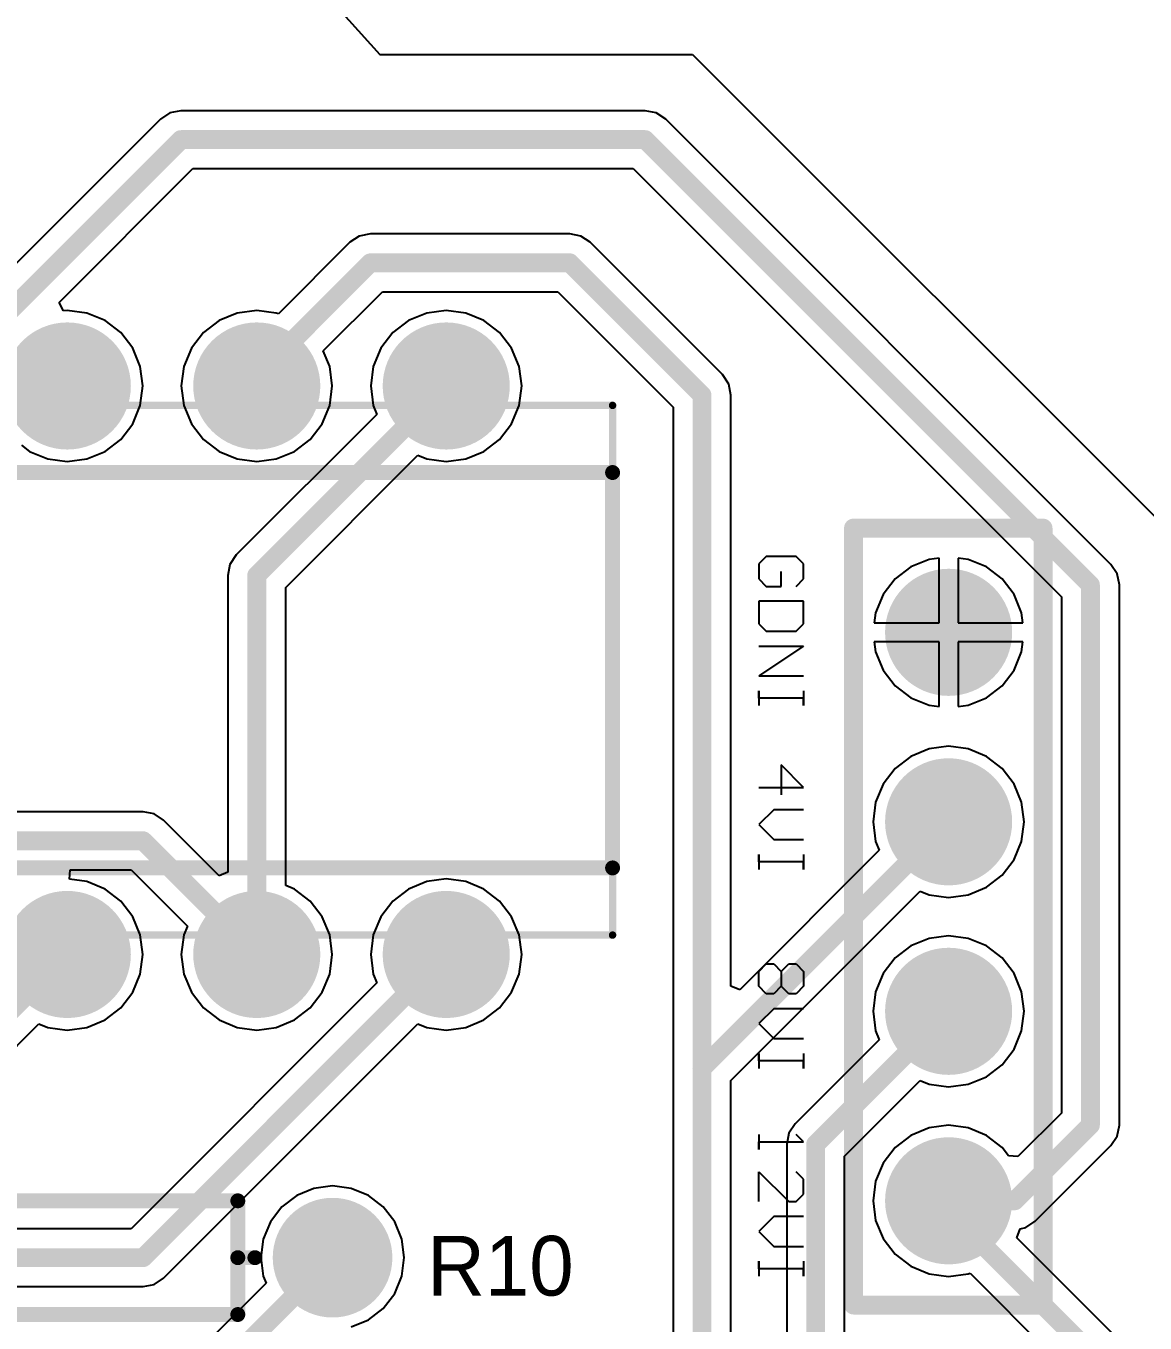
# Model space of a CAD drawing. Header units: millimetres. Extents: x 37.7 to 114.2, y 38.4 to 111.
# Drawn here: x 82.63 to 97.63, y 67.96 to 85.34 of the extents above; entities that cross this region are included whole.
import ezdxf

# ---------------------------------------------------------------- set-up
doc = ezdxf.new("R2010")
doc.units = ezdxf.units.MM
for name, color, linetype in [('BottomLayer', 5, 'Continuous'), ('BottomSolder', 6, 'Continuous'), ('KeepOutLayer', 6, 'Continuous'), ('Mechanical13', 56, 'Continuous'), ('MultiLayer', 9, 'Continuous'), ('PadHoleLayer', 156, 'Continuous'), ('TopLayer', 1, 'Continuous'), ('TopOverlay', 2, 'Continuous'), ('TopSolder', 216, 'Continuous'), ('ViaHoleLayer', 16, 'Continuous')]:
    doc.layers.add(name, color=color, linetype=linetype)

# ---------------------------------------------------------------- blocks, each defined once
blk = doc.blocks.new('N14A_12')
at = {"layer": 'BottomLayer', "const_width": 0.75}
for points in [[(-4.185, -2.54, 1), (-3.435, -2.54, 1)], [(3.435, -2.54, 1), (4.185, -2.54, 1)], [(-4.185, -5.08, 1), (-3.435, -5.08, 1)], [(3.435, -5.08, 1), (4.185, -5.08, 1)], [(-4.185, -7.62, 1), (-3.435, -7.62, 1)], [(3.435, -7.62, 1), (4.185, -7.62, 1)]]:
    blk.add_lwpolyline(points, format="xyb", close=True, dxfattribs=at)
at = {"layer": 'BottomSolder', "const_width": 0.852}
for points in [[(-4.236, -2.54, 1), (-3.384, -2.54, 1)], [(3.384, -2.54, 1), (4.236, -2.54, 1)], [(-4.236, -5.08, 1), (-3.384, -5.08, 1)], [(3.384, -5.08, 1), (4.236, -5.08, 1)], [(-4.236, -7.62, 1), (-3.384, -7.62, 1)], [(3.384, -7.62, 1), (4.236, -7.62, 1)]]:
    blk.add_lwpolyline(points, format="xyb", close=True, dxfattribs=at)
at = {"layer": 'Mechanical13', "const_width": 0.1}
for points in [[(-3.55, 9.85), (-3.55, -9.85)], [(3.55, 9.85), (3.55, -9.85)], [(-3.55, -9.85), (3.55, -9.85)]]:
    blk.add_lwpolyline(points, dxfattribs=at)
at = {"layer": 'Mechanical13', "const_width": 0.05}
for points in [[(-3.575, -9.85, 1), (-3.525, -9.85, 1)], [(-3.575, -9.85, 1), (-3.525, -9.85, 1)], [(3.525, -9.85, 1), (3.575, -9.85, 1)], [(3.525, -9.85, 1), (3.575, -9.85, 1)]]:
    blk.add_lwpolyline(points, format="xyb", close=True, dxfattribs=at)
at = {"layer": 'MultiLayer', "const_width": 0.75}
for points in [[(-4.185, -2.54, 1), (-3.435, -2.54, 1)], [(3.435, -2.54, 1), (4.185, -2.54, 1)], [(-4.185, -5.08, 1), (-3.435, -5.08, 1)], [(3.435, -5.08, 1), (4.185, -5.08, 1)], [(-4.185, -7.62, 1), (-3.435, -7.62, 1)], [(3.435, -7.62, 1), (4.185, -7.62, 1)]]:
    blk.add_lwpolyline(points, format="xyb", close=True, dxfattribs=at)
at = {"layer": 'PadHoleLayer', "const_width": 0.45}
for points in [[(-4.035, -2.54, 1), (-3.585, -2.54, 1)], [(3.585, -2.54, 1), (4.035, -2.54, 1)], [(-4.035, -5.08, 1), (-3.585, -5.08, 1)], [(3.585, -5.08, 1), (4.035, -5.08, 1)], [(-4.035, -7.62, 1), (-3.585, -7.62, 1)], [(3.585, -7.62, 1), (4.035, -7.62, 1)]]:
    blk.add_lwpolyline(points, format="xyb", close=True, dxfattribs=at)
at = {"layer": 'TopLayer', "const_width": 0.75}
for points in [[(-4.185, -2.54, 1), (-3.435, -2.54, 1)], [(3.435, -2.54, 1), (4.185, -2.54, 1)], [(-4.185, -5.08, 1), (-3.435, -5.08, 1)], [(3.435, -5.08, 1), (4.185, -5.08, 1)], [(-4.185, -7.62, 1), (-3.435, -7.62, 1)], [(3.435, -7.62, 1), (4.185, -7.62, 1)]]:
    blk.add_lwpolyline(points, format="xyb", close=True, dxfattribs=at)
at = {"layer": 'TopOverlay', "const_width": 0.2}
for points in [[(-2.65, 9.85), (-2.65, -9.85)], [(2.65, 9.85), (2.65, -9.85)], [(-2.65, -9.85), (2.65, -9.85)]]:
    blk.add_lwpolyline(points, dxfattribs=at)
at = {"layer": 'TopOverlay', "const_width": 0.1}
for points in [[(-2.7, -9.85, 1), (-2.6, -9.85, 1)], [(-2.7, -9.85, 1), (-2.6, -9.85, 1)], [(2.6, -9.85, 1), (2.7, -9.85, 1)], [(2.6, -9.85, 1), (2.7, -9.85, 1)]]:
    blk.add_lwpolyline(points, format="xyb", close=True, dxfattribs=at)
at = {"layer": 'TopSolder', "const_width": 0.852}
for points in [[(-4.236, -2.54, 1), (-3.384, -2.54, 1)], [(3.384, -2.54, 1), (4.236, -2.54, 1)], [(-4.236, -5.08, 1), (-3.384, -5.08, 1)], [(3.384, -5.08, 1), (4.236, -5.08, 1)], [(-4.236, -7.62, 1), (-3.384, -7.62, 1)], [(3.384, -7.62, 1), (4.236, -7.62, 1)]]:
    blk.add_lwpolyline(points, format="xyb", close=True, dxfattribs=at)
blk = doc.blocks.new('AXIAL_0_3_23')
at = {"layer": 'BottomLayer', "const_width": 0.7}
for points in [[(-4.16, 0, 1), (-3.46, 0, 1)], [(3.46, 0, 1), (4.16, 0, 1)]]:
    blk.add_lwpolyline(points, format="xyb", close=True, dxfattribs=at)
at = {"layer": 'BottomSolder', "const_width": 0.802}
for points in [[(-4.211, 0, 1), (-3.409, 0, 1)], [(3.409, 0, 1), (4.211, 0, 1)]]:
    blk.add_lwpolyline(points, format="xyb", close=True, dxfattribs=at)
at = {"layer": 'MultiLayer', "const_width": 0.7}
for points in [[(-4.16, 0, 1), (-3.46, 0, 1)], [(3.46, 0, 1), (4.16, 0, 1)]]:
    blk.add_lwpolyline(points, format="xyb", close=True, dxfattribs=at)
at = {"layer": 'PadHoleLayer', "const_width": 0.425}
for points in [[(-4.022, 0, 1), (-3.598, 0, 1)], [(3.598, 0, 1), (4.022, 0, 1)]]:
    blk.add_lwpolyline(points, format="xyb", close=True, dxfattribs=at)
at = {"layer": 'TopLayer', "const_width": 0.7}
for points in [[(-4.16, 0, 1), (-3.46, 0, 1)], [(3.46, 0, 1), (4.16, 0, 1)]]:
    blk.add_lwpolyline(points, format="xyb", close=True, dxfattribs=at)
at = {"layer": 'TopOverlay', "const_width": 0.2}
for points in [[(-2.54, 0.762), (-2.54, -0.762)], [(2.54, 0.762), (-2.54, 0.762)], [(2.54, 0.762), (2.54, 0)], [(-2.54, 0), (-2.769, 0)], [(2.769, 0), (2.54, 0)], [(2.54, 0), (2.54, -0.762)], [(2.54, -0.762), (-2.54, -0.762)]]:
    blk.add_lwpolyline(points, dxfattribs=at)
at = {"layer": 'TopOverlay', "const_width": 0.1}
for points in [[(-2.59, 0.762, 1), (-2.49, 0.762, 1)], [(-2.59, 0.762, 1), (-2.49, 0.762, 1)], [(2.49, 0.762, 1), (2.59, 0.762, 1)], [(2.49, 0.762, 1), (2.59, 0.762, 1)], [(-2.819, 0, 1), (-2.719, 0, 1)], [(-2.59, 0, 1), (-2.49, 0, 1)], [(2.49, 0, 1), (2.59, 0, 1)], [(2.49, 0, 1), (2.59, 0, 1)], [(2.49, 0, 1), (2.59, 0, 1)], [(2.719, 0, 1), (2.819, 0, 1)], [(-2.59, -0.762, 1), (-2.49, -0.762, 1)], [(-2.59, -0.762, 1), (-2.49, -0.762, 1)], [(2.49, -0.762, 1), (2.59, -0.762, 1)], [(2.49, -0.762, 1), (2.59, -0.762, 1)]]:
    blk.add_lwpolyline(points, format="xyb", close=True, dxfattribs=at)
at = {"layer": 'TopSolder', "const_width": 0.802}
for points in [[(-4.211, 0, 1), (-3.409, 0, 1)], [(3.409, 0, 1), (4.211, 0, 1)]]:
    blk.add_lwpolyline(points, format="xyb", close=True, dxfattribs=at)

msp = doc.modelspace()

# ---------------------------------------------------------------- linework, layer by layer
at = {"layer": 'BottomLayer', "const_width": 0.75}
for points in [[(94.625, 77.216, 1), (95.375, 77.216, 1)], [(94.625, 74.676, 1), (95.375, 74.676, 1)], [(94.625, 72.136, 1), (95.375, 72.136, 1)], [(94.625, 69.596, 1), (95.375, 69.596, 1)]]:
    msp.add_lwpolyline(points, format="xyb", close=True, dxfattribs=at)
at = {"layer": 'BottomSolder', "const_width": 0.852}
for points in [[(94.574, 77.216, 1), (95.426, 77.216, 1)], [(94.574, 74.676, 1), (95.426, 74.676, 1)], [(94.574, 72.136, 1), (95.426, 72.136, 1)], [(94.574, 69.596, 1), (95.426, 69.596, 1)]]:
    msp.add_lwpolyline(points, format="xyb", close=True, dxfattribs=at)
at = {"layer": 'KeepOutLayer', "const_width": 0.254}
msp.add_lwpolyline([(110.236, 76.581, 1), (41.656, 76.581, 1)], format="xyb", close=True, dxfattribs=at)
at = {"layer": 'MultiLayer', "const_width": 0.75}
for points in [[(94.625, 77.216, 1), (95.375, 77.216, 1)], [(94.625, 74.676, 1), (95.375, 74.676, 1)], [(94.625, 72.136, 1), (95.375, 72.136, 1)], [(94.625, 69.596, 1), (95.375, 69.596, 1)]]:
    msp.add_lwpolyline(points, format="xyb", close=True, dxfattribs=at)
at = {"layer": 'TopLayer'}
for p, q in [((78.184, 95.123), (87.376, 84.963)), ((87.376, 84.963), (91.567, 84.963)), ((91.567, 84.963), (102.362, 74.168)), ((84.56, 84.179), (84.434, 84.095)), ((84.709, 84.208), (84.56, 84.179)), ((90.932, 84.208), (84.709, 84.208)), ((91.081, 84.179), (90.932, 84.208)), ((91.207, 84.095), (91.081, 84.179)), ((84.434, 84.095), (81.779, 81.44)), ((97.176, 78.126), (91.207, 84.095)), ((83.076, 81.638), (84.87, 83.432)), ((84.87, 83.432), (90.771, 83.432)), ((90.771, 83.432), (96.513, 77.69)), ((86.974, 82.444), (86.015, 81.485)), ((87.1, 82.528), (86.974, 82.444)), ((87.249, 82.557), (87.1, 82.528)), ((89.92, 82.557), (87.249, 82.557)), ((90.069, 82.528), (89.92, 82.557)), ((90.195, 82.444), (90.069, 82.528)), ((91.969, 80.67), (90.195, 82.444)), ((86.617, 80.988), (87.41, 81.781)), ((87.41, 81.781), (89.759, 81.781)), ((89.759, 81.781), (91.306, 80.234)), ((83.132, 81.524), (83.076, 81.638)), ((83.185, 81.531), (83.132, 81.524)), ((83.447, 81.496), (83.185, 81.531)), ((83.691, 81.395), (83.447, 81.496)), ((83.901, 81.234), (83.691, 81.395)), ((85.219, 81.395), (85.009, 81.234)), ((85.463, 81.496), (85.219, 81.395)), ((85.725, 81.531), (85.463, 81.496)), ((85.987, 81.496), (85.725, 81.531)), ((86.015, 81.485), (85.987, 81.496)), ((87.759, 81.395), (87.549, 81.234)), ((88.003, 81.496), (87.759, 81.395)), ((88.265, 81.531), (88.003, 81.496)), ((88.527, 81.496), (88.265, 81.531)), ((88.771, 81.395), (88.527, 81.496)), ((88.981, 81.234), (88.771, 81.395)), ((84.062, 81.024), (83.901, 81.234)), ((85.009, 81.234), (84.848, 81.024)), ((87.549, 81.234), (87.388, 81.024)), ((89.142, 81.024), (88.981, 81.234)), ((84.163, 80.78), (84.062, 81.024)), ((84.848, 81.024), (84.747, 80.78)), ((87.388, 81.024), (87.287, 80.78)), ((89.243, 80.78), (89.142, 81.024)), ((86.703, 80.78), (86.617, 80.988)), ((84.198, 80.518), (84.163, 80.78)), ((84.747, 80.78), (84.712, 80.518)), ((86.738, 80.518), (86.703, 80.78)), ((87.287, 80.78), (87.252, 80.518)), ((89.278, 80.518), (89.243, 80.78)), ((84.163, 80.256), (84.198, 80.518)), ((84.712, 80.518), (84.747, 80.256)), ((86.703, 80.256), (86.738, 80.518)), ((87.252, 80.518), (87.287, 80.256)), ((89.243, 80.256), (89.278, 80.518)), ((92.053, 80.544), (91.969, 80.67)), ((92.082, 80.395), (92.053, 80.544)), ((92.082, 72.474), (92.082, 80.395)), ((84.062, 80.012), (84.163, 80.256)), ((84.747, 80.256), (84.848, 80.012)), ((86.602, 80.012), (86.703, 80.256)), ((87.287, 80.256), (87.336, 80.138)), ((89.142, 80.012), (89.243, 80.256)), ((91.306, 80.234), (91.306, 71.374)), ((83.901, 79.802), (84.062, 80.012)), ((84.848, 80.012), (85.009, 79.802)), ((87.336, 80.138), (85.45, 78.253)), ((86.441, 79.802), (86.602, 80.012)), ((88.981, 79.802), (89.142, 80.012)), ((82.569, 79.725), (82.679, 79.641)), ((82.679, 79.641), (82.923, 79.54)), ((83.447, 79.54), (83.691, 79.641)), ((83.691, 79.641), (83.901, 79.802)), ((85.009, 79.802), (85.219, 79.641)), ((85.219, 79.641), (85.463, 79.54)), ((85.987, 79.54), (86.231, 79.641)), ((86.231, 79.641), (86.441, 79.802)), ((88.527, 79.54), (88.771, 79.641)), ((88.771, 79.641), (88.981, 79.802)), ((82.923, 79.54), (83.185, 79.505)), ((83.185, 79.505), (83.447, 79.54)), ((85.463, 79.54), (85.725, 79.505)), ((85.725, 79.505), (85.987, 79.54)), ((86.113, 77.817), (87.885, 79.589)), ((87.885, 79.589), (88.003, 79.54)), ((88.003, 79.54), (88.265, 79.505)), ((88.265, 79.505), (88.527, 79.54)), ((85.45, 78.253), (85.366, 78.127)), ((85.366, 78.127), (85.337, 77.978)), ((94.494, 78.093), (94.284, 77.932)), ((94.738, 78.194), (94.494, 78.093)), ((94.873, 78.212), (94.738, 78.194)), ((94.873, 77.343), (94.873, 78.212)), ((95.262, 78.194), (95.127, 78.212)), ((95.127, 78.212), (95.127, 77.343)), ((95.506, 78.093), (95.262, 78.194)), ((95.716, 77.932), (95.506, 78.093)), ((97.26, 78), (97.176, 78.126)), ((85.337, 77.978), (85.337, 74.002)), ((94.284, 77.932), (94.123, 77.722)), ((95.877, 77.722), (95.716, 77.932)), ((97.289, 77.851), (97.26, 78)), ((86.113, 73.824), (86.113, 77.817)), ((94.123, 77.722), (94.022, 77.478)), ((95.978, 77.478), (95.877, 77.722)), ((97.289, 70.612), (97.289, 77.851)), ((96.513, 77.69), (96.513, 70.773)), ((94.022, 77.478), (94.004, 77.343)), ((95.996, 77.343), (95.978, 77.478)), ((94.004, 77.343), (94.873, 77.343)), ((95.127, 77.343), (95.996, 77.343)), ((94.873, 77.089), (94.004, 77.089)), ((94.004, 77.089), (94.022, 76.954)), ((94.873, 76.22), (94.873, 77.089)), ((95.996, 77.089), (95.127, 77.089)), ((95.127, 77.089), (95.127, 76.22)), ((95.978, 76.954), (95.996, 77.089)), ((94.022, 76.954), (94.123, 76.71)), ((95.877, 76.71), (95.978, 76.954)), ((94.123, 76.71), (94.284, 76.5)), ((95.716, 76.5), (95.877, 76.71)), ((94.284, 76.5), (94.494, 76.339)), ((94.494, 76.339), (94.738, 76.238)), ((95.262, 76.238), (95.506, 76.339)), ((95.506, 76.339), (95.716, 76.5)), ((94.738, 76.238), (94.873, 76.22)), ((95.127, 76.22), (95.262, 76.238)), ((94.738, 75.654), (94.494, 75.553)), ((95, 75.689), (94.738, 75.654)), ((95.262, 75.654), (95, 75.689)), ((95.506, 75.553), (95.262, 75.654)), ((94.494, 75.553), (94.284, 75.392)), ((95.716, 75.392), (95.506, 75.553)), ((94.284, 75.392), (94.123, 75.182)), ((95.877, 75.182), (95.716, 75.392)), ((94.123, 75.182), (94.022, 74.938)), ((95.978, 74.938), (95.877, 75.182)), ((94.022, 74.938), (93.987, 74.676)), ((96.013, 74.676), (95.978, 74.938)), ((84.201, 74.81), (82.169, 74.81)), ((84.35, 74.781), (84.201, 74.81)), ((84.476, 74.697), (84.35, 74.781)), ((85.219, 73.953), (84.476, 74.697)), ((93.987, 74.676), (94.022, 74.414)), ((95.978, 74.414), (96.013, 74.676)), ((94.071, 74.296), (92.2, 72.425)), ((94.022, 74.414), (94.071, 74.296)), ((95.877, 74.17), (95.978, 74.414)), ((95.716, 73.96), (95.877, 74.17)), ((83.216, 73.907), (83.225, 74.034)), ((83.447, 73.876), (83.216, 73.907)), ((83.225, 74.034), (84.04, 74.034)), ((84.04, 74.034), (84.796, 73.278)), ((85.337, 74.002), (85.219, 73.953)), ((88.265, 73.911), (88.003, 73.876)), ((88.527, 73.876), (88.265, 73.911)), ((95.506, 73.799), (95.716, 73.96)), ((83.691, 73.775), (83.447, 73.876)), ((83.901, 73.614), (83.691, 73.775)), ((86.231, 73.775), (86.113, 73.824)), ((86.441, 73.614), (86.231, 73.775)), ((87.759, 73.775), (87.549, 73.614)), ((88.003, 73.876), (87.759, 73.775)), ((88.771, 73.775), (88.527, 73.876)), ((88.981, 73.614), (88.771, 73.775)), ((92.082, 71.209), (94.62, 73.747)), ((94.62, 73.747), (94.738, 73.698)), ((95.262, 73.698), (95.506, 73.799)), ((84.062, 73.404), (83.901, 73.614)), ((86.602, 73.404), (86.441, 73.614)), ((87.549, 73.614), (87.388, 73.404)), ((89.142, 73.404), (88.981, 73.614)), ((94.738, 73.698), (95, 73.663)), ((95, 73.663), (95.262, 73.698)), ((84.163, 73.16), (84.062, 73.404)), ((86.703, 73.16), (86.602, 73.404)), ((87.388, 73.404), (87.287, 73.16)), ((89.243, 73.16), (89.142, 73.404)), ((84.796, 73.278), (84.747, 73.16)), ((84.198, 72.898), (84.163, 73.16)), ((84.747, 73.16), (84.712, 72.898)), ((86.738, 72.898), (86.703, 73.16)), ((87.287, 73.16), (87.252, 72.898)), ((89.278, 72.898), (89.243, 73.16)), ((94.738, 73.114), (94.494, 73.013)), ((95, 73.149), (94.738, 73.114)), ((95.262, 73.114), (95, 73.149)), ((95.506, 73.013), (95.262, 73.114)), ((84.163, 72.636), (84.198, 72.898)), ((84.712, 72.898), (84.747, 72.636)), ((86.703, 72.636), (86.738, 72.898)), ((87.252, 72.898), (87.287, 72.636)), ((89.243, 72.636), (89.278, 72.898)), ((94.284, 72.852), (94.123, 72.642)), ((94.494, 73.013), (94.284, 72.852)), ((95.716, 72.852), (95.506, 73.013)), ((95.877, 72.642), (95.716, 72.852)), ((87.336, 72.518), (84.04, 69.222)), ((84.062, 72.392), (84.163, 72.636)), ((84.747, 72.636), (84.848, 72.392)), ((86.602, 72.392), (86.703, 72.636)), ((87.287, 72.636), (87.336, 72.518)), ((89.142, 72.392), (89.243, 72.636)), ((94.123, 72.642), (94.022, 72.398)), ((95.978, 72.398), (95.877, 72.642)), ((83.901, 72.182), (84.062, 72.392)), ((84.848, 72.392), (85.009, 72.182)), ((86.441, 72.182), (86.602, 72.392)), ((88.981, 72.182), (89.142, 72.392)), ((92.2, 72.425), (92.082, 72.474)), ((94.022, 72.398), (93.987, 72.136)), ((96.013, 72.136), (95.978, 72.398)), ((83.691, 72.021), (83.901, 72.182)), ((85.009, 72.182), (85.219, 72.021)), ((86.231, 72.021), (86.441, 72.182)), ((88.771, 72.021), (88.981, 72.182)), ((83.447, 71.92), (83.691, 72.021)), ((85.219, 72.021), (85.463, 71.92)), ((85.987, 71.92), (86.231, 72.021)), ((88.527, 71.92), (88.771, 72.021)), ((93.987, 72.136), (94.022, 71.874)), ((95.978, 71.874), (96.013, 72.136)), ((82.063, 71.226), (82.805, 71.969)), ((82.805, 71.969), (82.923, 71.92)), ((82.923, 71.92), (83.185, 71.885)), ((83.185, 71.885), (83.447, 71.92)), ((84.476, 68.559), (87.885, 71.969)), ((85.463, 71.92), (85.725, 71.885)), ((85.725, 71.885), (85.987, 71.92)), ((87.885, 71.969), (88.003, 71.92)), ((88.003, 71.92), (88.265, 71.885)), ((88.265, 71.885), (88.527, 71.92)), ((94.022, 71.874), (94.071, 71.756)), ((95.877, 71.63), (95.978, 71.874)), ((94.071, 71.756), (92.943, 70.629)), ((95.716, 71.42), (95.877, 71.63)), ((91.306, 71.374), (91.306, 67.293)), ((95.506, 71.259), (95.716, 71.42)), ((92.082, 67.293), (92.082, 71.209)), ((93.606, 70.193), (94.62, 71.207)), ((94.62, 71.207), (94.738, 71.158)), ((94.738, 71.158), (95, 71.123)), ((95, 71.123), (95.262, 71.158)), ((95.262, 71.158), (95.506, 71.259)), ((96.513, 70.773), (95.93, 70.19)), ((92.943, 70.629), (92.859, 70.503)), ((95, 70.609), (94.738, 70.574)), ((95.262, 70.574), (95, 70.609)), ((97.26, 70.463), (97.289, 70.612)), ((92.859, 70.503), (92.83, 70.354)), ((94.494, 70.473), (94.284, 70.312)), ((94.738, 70.574), (94.494, 70.473)), ((95.506, 70.473), (95.262, 70.574)), ((95.716, 70.312), (95.506, 70.473)), ((97.176, 70.337), (97.26, 70.463)), ((92.83, 70.354), (92.83, 65.024)), ((94.284, 70.312), (94.123, 70.102)), ((95.803, 70.199), (95.716, 70.312)), ((96.16, 69.321), (97.176, 70.337)), ((93.606, 65.185), (93.606, 70.193)), ((94.123, 70.102), (94.022, 69.858)), ((95.93, 70.19), (95.803, 70.199)), ((86.492, 69.763), (86.26, 69.667)), ((86.741, 69.796), (86.492, 69.763)), ((86.99, 69.763), (86.741, 69.796)), ((87.222, 69.667), (86.99, 69.763)), ((94.022, 69.858), (93.987, 69.596)), ((86.26, 69.667), (86.061, 69.514)), ((87.421, 69.514), (87.222, 69.667)), ((93.987, 69.596), (94.022, 69.334)), ((86.061, 69.514), (85.908, 69.315)), ((87.574, 69.315), (87.421, 69.514)), ((84.04, 69.222), (79.993, 69.222)), ((85.908, 69.315), (85.812, 69.083)), ((87.67, 69.083), (87.574, 69.315)), ((94.022, 69.334), (94.123, 69.09)), ((95.915, 69.1), (95.959, 69.222)), ((95.959, 69.222), (96.034, 69.237)), ((96.034, 69.237), (96.16, 69.321)), ((85.812, 69.083), (85.779, 68.834)), ((87.703, 68.834), (87.67, 69.083)), ((94.123, 69.09), (94.284, 68.88)), ((99.462, 65.553), (95.915, 69.1)), ((94.284, 68.88), (94.494, 68.719)), ((85.779, 68.834), (85.812, 68.585)), ((87.67, 68.585), (87.703, 68.834)), ((94.494, 68.719), (94.738, 68.618)), ((84.35, 68.475), (84.476, 68.559)), ((85.812, 68.585), (85.85, 68.492)), ((87.574, 68.353), (87.67, 68.585)), ((94.738, 68.618), (95, 68.583)), ((95, 68.583), (95.262, 68.618)), ((95.262, 68.618), (95.287, 68.628)), ((95.287, 68.628), (98.799, 65.117)), ((79.993, 68.446), (84.201, 68.446)), ((84.201, 68.446), (84.35, 68.475)), ((85.85, 68.492), (84.587, 67.23)), ((87.421, 68.154), (87.574, 68.353)), ((86.99, 67.905), (87.222, 68.001)), ((87.222, 68.001), (87.421, 68.154))]:
    msp.add_line(p, q, dxfattribs=at)
at = {"layer": 'TopLayer', "const_width": 0.254}
msp.add_lwpolyline([(107.618, 97.822, -1.871653), (44.274, 97.822)], format="xyb", dxfattribs=at)
for points in [[(82.054, 81.165), (84.709, 83.82)], [(84.709, 83.82), (90.932, 83.82)], [(90.932, 83.82), (96.901, 77.851)], [(85.725, 80.645), (87.249, 82.169)], [(87.249, 82.169), (89.92, 82.169)], [(89.92, 82.169), (91.694, 80.395)], [(85.725, 80.518), (85.725, 80.645)], [(85.725, 77.978), (88.265, 80.518)], [(91.694, 71.374), (91.694, 80.395)], [(85.725, 72.898), (85.725, 77.978)], [(96.901, 70.612), (96.901, 77.851)], [(91.698, 71.374), (95, 74.676)], [(82.169, 74.422), (84.201, 74.422)], [(84.201, 74.422), (85.725, 72.898)], [(81.788, 71.501), (83.185, 72.898)], [(84.201, 68.834), (88.265, 72.898)], [(93.218, 70.354), (95, 72.136)], [(91.694, 66.421), (91.694, 71.374)], [(91.694, 71.374), (91.698, 71.374)], [(95.885, 69.596), (96.901, 70.612)], [(93.218, 65.024), (93.218, 70.354)], [(95, 69.596), (95.885, 69.596)], [(94.996, 69.469), (99.187, 65.278)], [(79.121, 68.834), (84.201, 68.834)], [(84.328, 66.421), (86.741, 68.834)]]:
    msp.add_lwpolyline(points, dxfattribs=at)
at = {"layer": 'TopLayer'}
for points, const_width in [([(84.645, 83.82, 1), (84.772, 83.82, 1)], 0.127), ([(84.645, 83.82, 1), (84.772, 83.82, 1)], 0.127), ([(90.868, 83.82, 1), (90.995, 83.82, 1)], 0.127), ([(90.868, 83.82, 1), (90.995, 83.82, 1)], 0.127), ([(87.186, 82.169, 1), (87.312, 82.169, 1)], 0.127), ([(87.186, 82.169, 1), (87.312, 82.169, 1)], 0.127), ([(89.857, 82.169, 1), (89.984, 82.169, 1)], 0.127), ([(89.857, 82.169, 1), (89.984, 82.169, 1)], 0.127), ([(85.661, 80.645, 1), (85.788, 80.645, 1)], 0.127), ([(85.661, 80.645, 1), (85.788, 80.645, 1)], 0.127), ([(85.661, 80.518, 1), (85.788, 80.518, 1)], 0.127), ([(88.201, 80.518, 1), (88.328, 80.518, 1)], 0.127), ([(91.63, 80.395, 1), (91.757, 80.395, 1)], 0.127), ([(91.63, 80.395, 1), (91.757, 80.395, 1)], 0.127), ([(85.661, 77.978, 1), (85.788, 77.978, 1)], 0.127), ([(85.661, 77.978, 1), (85.788, 77.978, 1)], 0.127), ([(94.625, 77.216, 1), (95.375, 77.216, 1)], 0.75), ([(96.837, 77.851, 1), (96.964, 77.851, 1)], 0.127), ([(96.837, 77.851, 1), (96.964, 77.851, 1)], 0.127), ([(94.625, 74.676, 1), (95.375, 74.676, 1)], 0.75), ([(94.937, 74.676, 1), (95.064, 74.676, 1)], 0.127), ([(84.137, 74.422, 1), (84.264, 74.422, 1)], 0.127), ([(84.137, 74.422, 1), (84.264, 74.422, 1)], 0.127), ([(83.121, 72.898, 1), (83.248, 72.898, 1)], 0.127), ([(85.661, 72.898, 1), (85.788, 72.898, 1)], 0.127), ([(85.661, 72.898, 1), (85.788, 72.898, 1)], 0.127), ([(88.201, 72.898, 1), (88.328, 72.898, 1)], 0.127), ([(94.625, 72.136, 1), (95.375, 72.136, 1)], 0.75), ([(94.937, 72.136, 1), (95.064, 72.136, 1)], 0.127), ([(91.63, 71.374, 1), (91.757, 71.374, 1)], 0.127), ([(91.63, 71.374, 1), (91.757, 71.374, 1)], 0.127), ([(91.63, 71.374, 1), (91.757, 71.374, 1)], 0.127), ([(91.635, 71.374, 1), (91.762, 71.374, 1)], 0.127), ([(91.635, 71.374, 1), (91.762, 71.374, 1)], 0.127), ([(96.837, 70.612, 1), (96.964, 70.612, 1)], 0.127), ([(96.837, 70.612, 1), (96.964, 70.612, 1)], 0.127), ([(93.154, 70.354, 1), (93.281, 70.354, 1)], 0.127), ([(93.154, 70.354, 1), (93.281, 70.354, 1)], 0.127), ([(94.625, 69.596, 1), (95.375, 69.596, 1)], 0.75), ([(94.937, 69.596, 1), (95.064, 69.596, 1)], 0.127), ([(95.822, 69.596, 1), (95.948, 69.596, 1)], 0.127), ([(95.822, 69.596, 1), (95.948, 69.596, 1)], 0.127), ([(94.932, 69.469, 1), (95.059, 69.469, 1)], 0.127), ([(84.137, 68.834, 1), (84.264, 68.834, 1)], 0.127), ([(84.137, 68.834, 1), (84.264, 68.834, 1)], 0.127), ([(86.677, 68.834, 1), (86.804, 68.834, 1)], 0.127)]:
    msp.add_lwpolyline(points, format="xyb", close=True, dxfattribs=dict(at, const_width=const_width))
at = {"layer": 'TopOverlay'}
for p, q in [((92.556, 78.232), (92.456, 78.132)), ((92.456, 78.132), (92.456, 77.932)), ((92.956, 78.232), (92.556, 78.232)), ((93.056, 78.132), (92.956, 78.232)), ((93.056, 77.932), (93.056, 78.132)), ((92.456, 77.932), (92.556, 77.832)), ((92.756, 77.832), (92.756, 78.032)), ((92.956, 77.832), (93.056, 77.932)), ((92.556, 77.832), (92.756, 77.832)), ((93.056, 77.632), (92.456, 77.632)), ((92.456, 77.632), (92.456, 77.332)), ((93.056, 77.332), (93.056, 77.632)), ((92.456, 77.332), (92.556, 77.232)), ((92.556, 77.232), (92.956, 77.232)), ((92.956, 77.232), (93.056, 77.332)), ((92.456, 77.032), (93.056, 77.032)), ((93.056, 77.032), (92.456, 76.633)), ((92.456, 76.633), (93.056, 76.633)), ((92.456, 76.333), (92.456, 76.433)), ((92.456, 76.433), (92.456, 76.233)), ((93.056, 76.333), (92.456, 76.333)), ((93.056, 76.433), (93.056, 76.233)), ((93.056, 76.233), (93.056, 76.333)), ((93.056, 75.138), (92.756, 75.438)), ((92.756, 75.438), (92.756, 75.038)), ((92.456, 75.138), (93.056, 75.138)), ((92.656, 74.838), (92.456, 74.638)), ((93.056, 74.838), (92.656, 74.838)), ((92.456, 74.638), (92.656, 74.438)), ((92.656, 74.438), (93.056, 74.438)), ((92.456, 74.138), (92.456, 74.238)), ((92.456, 74.238), (92.456, 74.038)), ((93.056, 74.138), (92.456, 74.138)), ((93.056, 74.238), (93.056, 74.038)), ((93.056, 74.038), (93.056, 74.138)), ((92.456, 72.671), (92.556, 72.771)), ((92.556, 72.771), (92.656, 72.771)), ((92.656, 72.771), (92.756, 72.671)), ((92.756, 72.671), (92.856, 72.771)), ((92.856, 72.771), (92.956, 72.771)), ((92.956, 72.771), (93.056, 72.671)), ((92.456, 72.471), (92.456, 72.671)), ((92.756, 72.671), (92.756, 72.471)), ((93.056, 72.671), (93.056, 72.471)), ((92.556, 72.371), (92.456, 72.471)), ((92.656, 72.371), (92.556, 72.371)), ((92.756, 72.471), (92.656, 72.371)), ((92.856, 72.371), (92.756, 72.471)), ((92.956, 72.371), (92.856, 72.371)), ((93.056, 72.471), (92.956, 72.371)), ((92.656, 72.171), (92.456, 71.971)), ((93.056, 72.171), (92.656, 72.171)), ((92.456, 71.971), (92.656, 71.771)), ((92.656, 71.771), (93.056, 71.771)), ((92.456, 71.471), (92.456, 71.571)), ((92.456, 71.571), (92.456, 71.371)), ((93.056, 71.471), (92.456, 71.471)), ((93.056, 71.571), (93.056, 71.371)), ((93.056, 71.371), (93.056, 71.471)), ((92.456, 70.485), (92.456, 70.285)), ((93.056, 70.385), (92.956, 70.485)), ((92.456, 70.285), (92.456, 70.385)), ((92.456, 70.385), (93.056, 70.385)), ((92.456, 69.585), (92.456, 69.985)), ((92.456, 69.985), (92.856, 69.585)), ((93.056, 69.885), (92.956, 69.985)), ((93.056, 69.685), (93.056, 69.885)), ((92.856, 69.585), (92.956, 69.585)), ((92.956, 69.585), (93.056, 69.685)), ((92.656, 69.385), (92.456, 69.185)), ((93.056, 69.385), (92.656, 69.385)), ((92.456, 69.185), (92.656, 68.985)), ((92.656, 68.985), (93.056, 68.985)), ((92.456, 68.686), (92.456, 68.786)), ((92.456, 68.786), (92.456, 68.586)), ((93.056, 68.686), (92.456, 68.686)), ((93.056, 68.786), (93.056, 68.586)), ((93.056, 68.586), (93.056, 68.686))]:
    msp.add_line(p, q, dxfattribs=at)
at = {"layer": 'TopOverlay', "const_width": 0.254}
for points in [[(93.726, 68.199), (93.726, 78.613)], [(93.726, 78.613), (96.266, 78.613)], [(96.266, 68.199), (96.266, 78.613)], [(93.726, 68.199), (96.266, 68.199)]]:
    msp.add_lwpolyline(points, dxfattribs=at)
at = {"layer": 'TopOverlay', "const_width": 0.127}
for points in [[(93.662, 78.613, 1), (93.789, 78.613, 1)], [(93.662, 78.613, 1), (93.789, 78.613, 1)], [(96.203, 78.613, 1), (96.329, 78.613, 1)], [(96.203, 78.613, 1), (96.329, 78.613, 1)], [(93.662, 68.199, 1), (93.789, 68.199, 1)], [(93.662, 68.199, 1), (93.789, 68.199, 1)], [(96.203, 68.199, 1), (96.329, 68.199, 1)], [(96.203, 68.199, 1), (96.329, 68.199, 1)]]:
    msp.add_lwpolyline(points, format="xyb", close=True, dxfattribs=at)
at = {"layer": 'TopSolder', "const_width": 0.852}
for points in [[(94.574, 77.216, 1), (95.426, 77.216, 1)], [(94.574, 74.676, 1), (95.426, 74.676, 1)], [(94.574, 72.136, 1), (95.426, 72.136, 1)], [(94.574, 69.596, 1), (95.426, 69.596, 1)]]:
    msp.add_lwpolyline(points, format="xyb", close=True, dxfattribs=at)
at = {"layer": 'ViaHoleLayer', "const_width": 0.45}
for points in [[(94.775, 77.216, 1), (95.225, 77.216, 1)], [(94.775, 74.676, 1), (95.225, 74.676, 1)], [(94.775, 72.136, 1), (95.225, 72.136, 1)], [(94.775, 69.596, 1), (95.225, 69.596, 1)]]:
    msp.add_lwpolyline(points, format="xyb", close=True, dxfattribs=at)

# ---------------------------------------------------------------- block references
for name, p, rotation in [('N14A_12', (80.645, 76.708), 90), ('AXIAL_0_3_23', (82.931, 68.834), 180)]:
    msp.add_blockref(name, p, dxfattribs=dict(rotation=rotation))

# ---------------------------------------------------------------- texts
at = {"layer": 'TopOverlay'}
msp.add_text('R10', height=0.8, dxfattribs=at).set_placement((88.011, 68.326))

doc.saveas('drawing.dxf')
